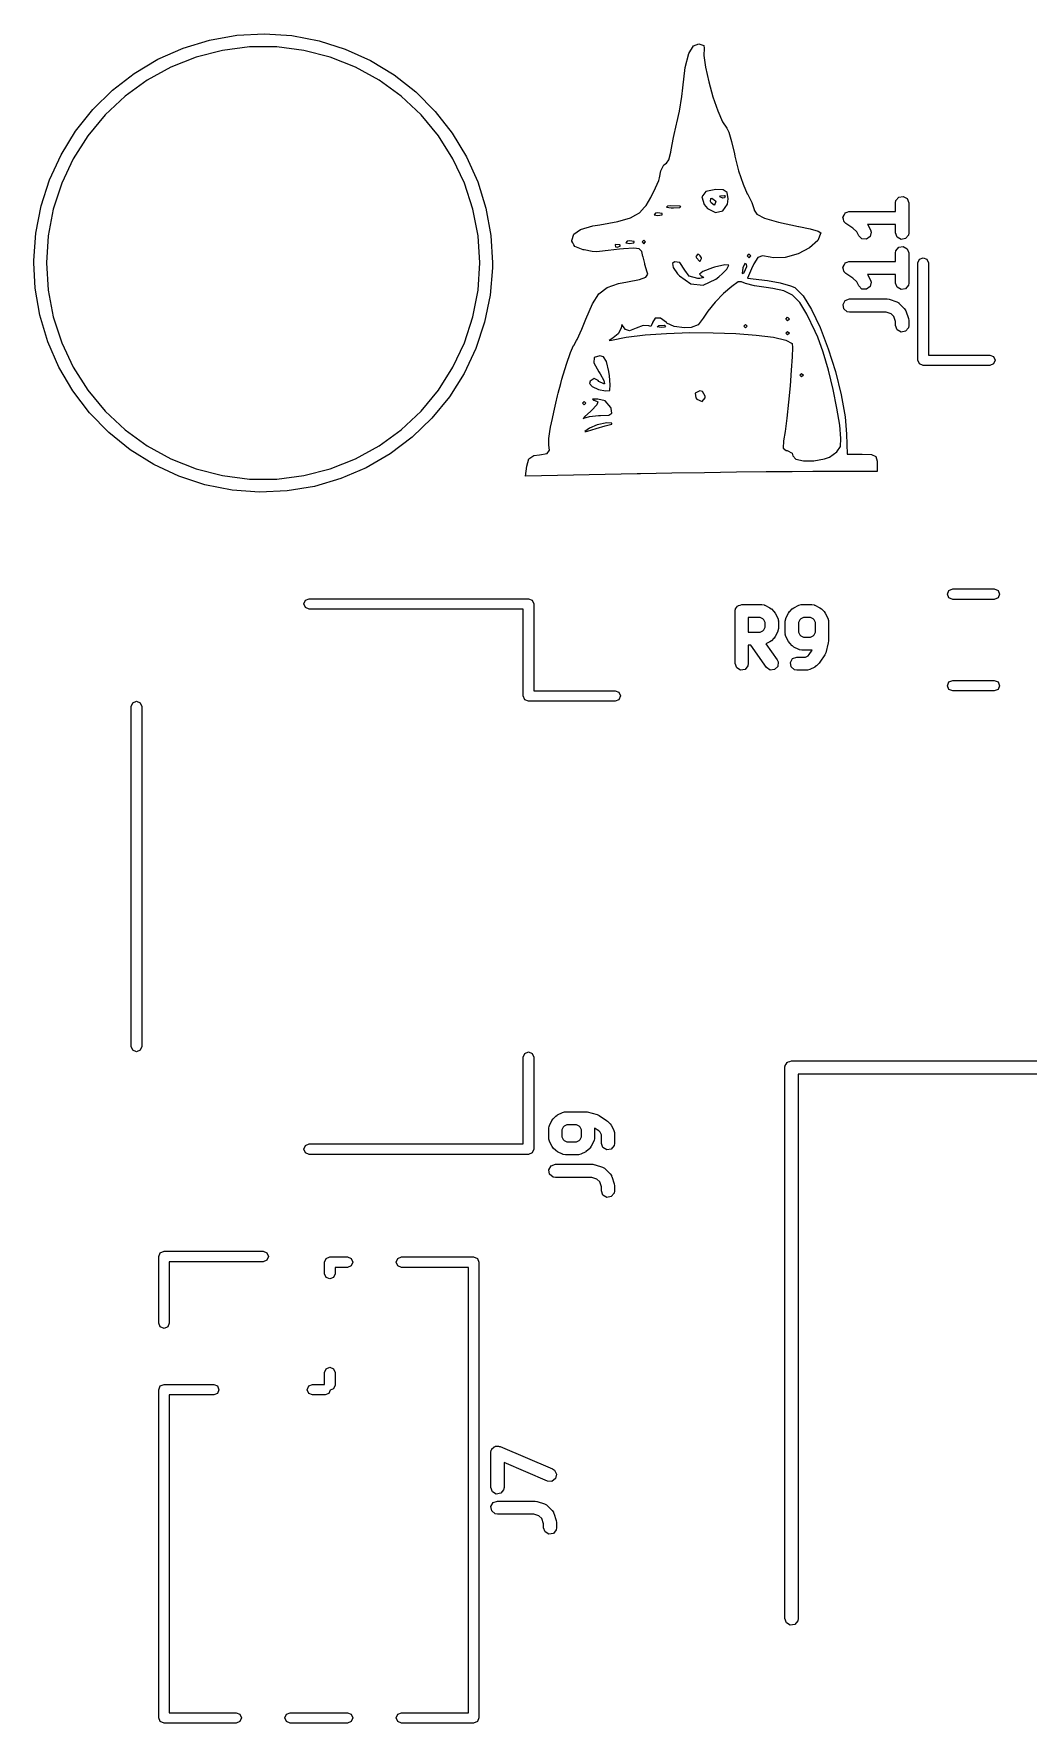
# Model space of a CAD drawing. Extents: x 83.4 to 116.6, y -117 to -83.4.
# Drawn here: x 83.39 to 94.72, y -102.66 to -83.39 of the extents above; entities that cross this region are included whole.
import ezdxf

# ---------------------------------------------------------------- set-up
doc = ezdxf.new("R2010")
doc.units = 0
doc.layers.add('BLACK', color=7, linetype='CONTINUOUS')

msp = doc.modelspace()

# ---------------------------------------------------------------- linework, layer by layer
at = {"layer": 'BLACK', "linetype": 'CONTINUOUS'}
for p, q in [((85.0885, -83.549), (85.3895, -83.4573)), ((85.3895, -83.4573), (85.6994, -83.4023)), ((85.6994, -83.4023), (86.0137, -83.385)), ((86.0137, -83.385), (86.3277, -83.4056)), ((86.3277, -83.4056), (86.6371, -83.4638)), ((84.8006, -83.6763), (85.0885, -83.549)), ((85.2368, -83.651), (84.9484, -83.7652)), ((85.5372, -83.5739), (85.2368, -83.651)), ((85.8449, -83.535), (85.5372, -83.5739)), ((86.1551, -83.535), (85.8449, -83.535)), ((86.4628, -83.5739), (86.1551, -83.535)), ((86.7632, -83.651), (86.4628, -83.5739)), ((86.6371, -83.4638), (86.9371, -83.5587)), ((87.0516, -83.7652), (86.7632, -83.651)), ((86.9371, -83.5587), (87.2236, -83.689)), ((90.8125, -83.7678), (90.8536, -83.6102)), ((90.8536, -83.6102), (90.9085, -83.5227)), ((90.9085, -83.5227), (90.9674, -83.5)), ((90.9674, -83.5), (91.0264, -83.5193)), ((91.0291, -83.5506), (91.0242, -83.6332)), ((91.0242, -83.6332), (91.0434, -83.7677)), ((91.0264, -83.5193), (91.0291, -83.5506)), ((84.281, -84.0294), (84.5302, -83.8372)), ((84.5302, -83.8372), (84.8006, -83.6763)), ((84.9484, -83.7652), (84.6766, -83.9146)), ((87.3234, -83.9146), (87.0516, -83.7652)), ((87.2236, -83.689), (87.4924, -83.8527)), ((90.7836, -84), (90.8125, -83.7678)), ((91.0434, -83.7677), (91.0805, -83.9322)), ((84.0567, -84.2502), (84.281, -84.0294)), ((84.6766, -83.9146), (84.4256, -84.0969)), ((87.5744, -84.0969), (87.3234, -83.9146)), ((87.4924, -83.8527), (87.7396, -84.0475)), ((90.7726, -84.101), (90.7836, -84)), ((91.0805, -83.9322), (91.1294, -84.1054)), ((84.4256, -84.0969), (84.1995, -84.3093)), ((87.8005, -84.3093), (87.5744, -84.0969)), ((87.7396, -84.0475), (87.9615, -84.2707)), ((90.7467, -84.2673), (90.7726, -84.101)), ((91.1294, -84.1054), (91.184, -84.2655)), ((83.8605, -84.4964), (84.0567, -84.2502)), ((84.1995, -84.3093), (84.0018, -84.5482)), ((87.9982, -84.5482), (87.8005, -84.3093)), ((87.9615, -84.2707), (88.1551, -84.5188)), ((90.6773, -84.5666), (90.7131, -84.4154)), ((90.7131, -84.4154), (90.7173, -84.4)), ((90.7173, -84.4), (90.7467, -84.2673)), ((91.184, -84.2655), (91.2381, -84.3909)), ((91.2381, -84.3909), (91.2857, -84.4601)), ((83.6954, -84.7643), (83.8605, -84.4964)), ((84.0018, -84.5482), (83.8356, -84.8101)), ((88.1644, -84.8101), (87.9982, -84.5482)), ((88.1551, -84.5188), (88.3174, -84.7885)), ((90.6517, -84.71), (90.6773, -84.5666)), ((91.2857, -84.4601), (91.2877, -84.4616)), ((91.2877, -84.4616), (91.3097, -84.5086)), ((91.3097, -84.5086), (91.3407, -84.6132)), ((91.3407, -84.6132), (91.3745, -84.7544)), ((83.5636, -85.0501), (83.6954, -84.7643)), ((88.3174, -84.7885), (88.4462, -85.0757)), ((90.6245, -84.8247), (90.6475, -84.7372)), ((90.6475, -84.7372), (90.6517, -84.71)), ((91.3745, -84.7544), (91.3801, -84.7806)), ((91.3801, -84.7806), (91.422, -84.9471)), ((83.8356, -84.8101), (83.7036, -85.0908)), ((88.2964, -85.0908), (88.1644, -84.8101)), ((90.5208, -85.0302), (90.5362, -84.9496)), ((90.5362, -84.9496), (90.5702, -84.881)), ((90.5702, -84.881), (90.5985, -84.86)), ((90.5985, -84.86), (90.6245, -84.8247)), ((91.422, -84.9471), (91.4722, -85.1009)), ((83.4672, -85.3497), (83.5636, -85.0501)), ((83.7036, -85.0908), (83.6077, -85.3858)), ((88.3923, -85.3858), (88.2964, -85.0908)), ((88.4462, -85.0757), (88.5395, -85.3762)), ((90.4237, -85.2452), (90.4756, -85.1413)), ((90.4756, -85.1413), (90.5125, -85.0578)), ((90.5125, -85.0578), (90.5208, -85.0302)), ((91.049, -85.1836), (91.0024, -85.2452)), ((91.1605, -85.16), (91.049, -85.1836)), ((91.2443, -85.165), (91.1605, -85.16)), ((91.2913, -85.1943), (91.2443, -85.165)), ((91.304, -85.2663), (91.2913, -85.1943)), ((91.4722, -85.1009), (91.5202, -85.2093)), ((83.4074, -85.6587), (83.4672, -85.3497)), ((83.6077, -85.3858), (83.5496, -85.6904)), ((88.4504, -85.6904), (88.3923, -85.3858)), ((88.5395, -85.3762), (88.5961, -85.6858)), ((90.2911, -85.4274), (90.3484, -85.364)), ((90.3484, -85.364), (90.3659, -85.3447)), ((90.3659, -85.3447), (90.4193, -85.2541)), ((90.4193, -85.2541), (90.4237, -85.2452)), ((90.61, -85.3524), (90.5975, -85.364)), ((90.5975, -85.364), (90.6529, -85.3703)), ((90.6486, -85.3462), (90.61, -85.3524)), ((90.75, -85.3524), (90.6486, -85.3462)), ((90.6529, -85.3703), (90.68, -85.3707)), ((90.68, -85.3707), (90.7528, -85.3665)), ((90.7613, -85.3562), (90.75, -85.3524)), ((90.7528, -85.3665), (90.7613, -85.3562)), ((91.0024, -85.2452), (91.0269, -85.3308)), ((91.0269, -85.3308), (91.0664, -85.3773)), ((91.0664, -85.3773), (91.1583, -85.4241)), ((91.1, -85.3), (91.1032, -85.2631)), ((91.1082, -85.312), (91.1, -85.3)), ((91.1032, -85.2631), (91.1176, -85.26)), ((91.1424, -85.34), (91.1082, -85.312)), ((91.1176, -85.26), (91.1584, -85.289)), ((91.1464, -85.339), (91.1424, -85.34)), ((91.16, -85.3), (91.1464, -85.339)), ((91.1584, -85.289), (91.16, -85.3)), ((91.2071, -85.2454), (91.2133, -85.2333)), ((91.24, -85.26), (91.2071, -85.2454)), ((91.2133, -85.2333), (91.2608, -85.2285)), ((91.2612, -85.2571), (91.24, -85.26)), ((91.2431, -85.404), (91.2966, -85.3283)), ((91.2608, -85.2285), (91.2667, -85.2333)), ((91.2667, -85.2333), (91.2612, -85.2571)), ((91.2966, -85.3283), (91.304, -85.2663)), ((91.5202, -85.2093), (91.5213, -85.2112)), ((91.5213, -85.2112), (91.5727, -85.3117)), ((91.5727, -85.3117), (91.5991, -85.3893)), ((93.2114, -85.3143), (93.216, -85.2886)), ((93.2114, -85.4107), (93.2114, -85.3143)), ((93.216, -85.2886), (93.2489, -85.2493)), ((93.2489, -85.2493), (93.2995, -85.2404)), ((93.2995, -85.2404), (93.3439, -85.2661)), ((93.3439, -85.2661), (93.3614, -85.3143)), ((93.3614, -85.3143), (93.3614, -85.6571)), ((89.6198, -85.6164), (89.7608, -85.5772)), ((89.7608, -85.5772), (89.84, -85.5637)), ((89.84, -85.5637), (90.0462, -85.5273)), ((90.0462, -85.5273), (90.1905, -85.4851)), ((90.1905, -85.4851), (90.2509, -85.4504)), ((90.2509, -85.4504), (90.2911, -85.4274)), ((90.4725, -85.4327), (90.4573, -85.4504)), ((90.4573, -85.4504), (90.4967, -85.4568)), ((90.4956, -85.4263), (90.4725, -85.4327)), ((90.5492, -85.4358), (90.4956, -85.4263)), ((90.4967, -85.4568), (90.5485, -85.4495)), ((90.5485, -85.4495), (90.5492, -85.4358)), ((91.1583, -85.4241), (91.2431, -85.404)), ((91.5991, -85.3893), (91.6, -85.3992)), ((91.6, -85.3992), (91.6285, -85.4442)), ((91.6285, -85.4442), (91.7181, -85.4883)), ((91.7181, -85.4883), (91.8751, -85.5335)), ((91.8751, -85.5335), (92.1056, -85.5822)), ((92.6116, -85.4809), (92.6133, -85.4769)), ((92.6177, -85.5018), (92.6116, -85.4809)), ((92.6126, -85.4727), (92.6234, -85.4538)), ((92.6133, -85.4769), (92.6126, -85.4727)), ((92.6215, -85.5232), (92.6177, -85.5018)), ((92.6248, -85.526), (92.6215, -85.5232)), ((92.6234, -85.4538), (92.6322, -85.4339)), ((92.626, -85.5301), (92.6248, -85.526)), ((92.6448, -85.5481), (92.626, -85.5301)), ((92.6322, -85.4339), (92.6361, -85.432)), ((92.6361, -85.432), (92.6382, -85.4283)), ((92.6382, -85.4283), (92.6587, -85.4208)), ((92.7244, -85.6011), (92.6448, -85.5481)), ((92.6587, -85.4208), (92.6782, -85.4112)), ((92.6782, -85.4112), (92.6824, -85.4122)), ((92.6824, -85.4122), (92.6864, -85.4107)), ((92.6864, -85.4107), (93.2114, -85.4107)), ((93.2114, -85.5607), (92.8919, -85.5607)), ((92.8919, -85.5607), (92.8952, -85.5653)), ((92.8952, -85.5653), (92.8964, -85.5665)), ((92.8964, -85.5665), (92.9249, -85.6236)), ((93.2114, -85.6571), (93.2114, -85.5607)), ((83.3851, -85.9726), (83.4074, -85.6587)), ((83.5496, -85.6904), (83.5301, -86)), ((88.4699, -86), (88.4504, -85.6904)), ((88.5961, -85.6858), (88.615, -86)), ((89.52, -85.7424), (89.5431, -85.6694)), ((89.5202, -85.7503), (89.52, -85.7424)), ((89.5308, -85.7704), (89.5202, -85.7503)), ((89.5428, -85.7933), (89.5308, -85.7704)), ((89.5431, -85.6694), (89.6198, -85.6164)), ((90.1525, -85.7527), (90.1373, -85.7704)), ((90.1373, -85.7704), (90.1767, -85.7768)), ((90.1756, -85.7463), (90.1525, -85.7527)), ((90.2292, -85.7558), (90.1756, -85.7463)), ((90.1767, -85.7768), (90.2285, -85.7695)), ((90.2285, -85.7695), (90.229, -85.76)), ((90.229, -85.76), (90.2292, -85.7558)), ((90.34, -85.74), (90.32, -85.76)), ((90.32, -85.76), (90.34, -85.78)), ((90.36, -85.76), (90.34, -85.74)), ((90.34, -85.78), (90.36, -85.76)), ((92.1056, -85.5822), (92.11, -85.5831)), ((92.11, -85.5831), (92.2388, -85.6112)), ((92.3237, -85.7453), (92.2294, -85.8288)), ((92.2388, -85.6112), (92.329, -85.638)), ((92.36, -85.6563), (92.3237, -85.7453)), ((92.329, -85.638), (92.36, -85.6563)), ((92.7676, -85.6444), (92.7244, -85.6011)), ((92.7908, -85.6907), (92.7676, -85.6444)), ((92.828, -85.726), (92.7908, -85.6907)), ((92.8792, -85.729), (92.828, -85.726)), ((92.9204, -85.6985), (92.8792, -85.729)), ((92.9324, -85.6486), (92.9204, -85.6985)), ((92.9249, -85.6236), (92.9324, -85.6486)), ((93.229, -85.7054), (93.2114, -85.6571)), ((93.2734, -85.731), (93.229, -85.7054)), ((93.3239, -85.7221), (93.2734, -85.731)), ((93.3569, -85.6828), (93.3239, -85.7221)), ((93.3614, -85.6571), (93.3569, -85.6828)), ((89.5528, -85.8124), (89.5428, -85.7933)), ((89.65, -85.8494), (89.5528, -85.8124)), ((89.6586, -85.8513), (89.65, -85.8494)), ((89.7509, -85.8683), (89.6586, -85.8513)), ((89.8, -85.8733), (89.7509, -85.8683)), ((89.8365, -85.8688), (89.8, -85.8733)), ((89.933, -85.8579), (89.8365, -85.8688)), ((90.0647, -85.8435), (89.933, -85.8579)), ((90.0192, -85.7885), (90.0133, -85.7933)), ((90.0133, -85.7933), (90.0188, -85.8171)), ((90.0188, -85.8171), (90.04, -85.82)), ((90.0667, -85.7933), (90.0192, -85.7885)), ((90.04, -85.82), (90.0729, -85.8054)), ((90.1094, -85.8387), (90.0647, -85.8435)), ((90.0729, -85.8054), (90.0667, -85.7933)), ((90.2253, -85.8294), (90.1094, -85.8387)), ((90.2875, -85.8369), (90.2253, -85.8294)), ((90.3163, -85.8679), (90.2875, -85.8369)), ((90.3309, -85.9245), (90.3163, -85.8679)), ((90.3319, -85.9286), (90.3309, -85.9245)), ((90.3504, -86.0072), (90.3319, -85.9286)), ((90.9576, -85.9), (90.9337, -85.9245)), ((90.9337, -85.9245), (90.94, -85.94)), ((90.94, -85.94), (90.9759, -85.9782)), ((90.9692, -85.9015), (90.9576, -85.9)), ((90.984, -85.92), (90.9692, -85.9015)), ((90.9824, -85.98), (90.9995, -85.9491)), ((91, -85.94), (90.984, -85.92)), ((90.9995, -85.9491), (91, -85.94)), ((91.54, -85.9), (91.52, -85.92)), ((91.52, -85.92), (91.54, -85.94)), ((91.56, -85.92), (91.54, -85.9)), ((91.54, -85.94), (91.56, -85.92)), ((91.6394, -85.9379), (91.5943, -86.0112)), ((91.6935, -85.9175), (91.6394, -85.9379)), ((91.781, -85.9345), (91.6935, -85.9175)), ((91.8165, -85.9418), (91.781, -85.9345)), ((91.954, -85.9375), (91.8165, -85.9418)), ((92.0989, -85.8963), (91.954, -85.9375)), ((92.2294, -85.8288), (92.0989, -85.8963)), ((93.2114, -85.8857), (93.216, -85.8601)), ((93.2114, -85.9821), (93.2114, -85.8857)), ((93.216, -85.8601), (93.2489, -85.8208)), ((93.2489, -85.8208), (93.2995, -85.8119)), ((93.2995, -85.8119), (93.3439, -85.8375)), ((93.3439, -85.8375), (93.3614, -85.8857)), ((93.3614, -85.8857), (93.3614, -86.2286)), ((93.465, -86), (93.4826, -85.9576)), ((93.4826, -85.9576), (93.525, -85.94)), ((93.525, -85.94), (93.5674, -85.9576)), ((93.5674, -85.9576), (93.585, -86)), ((83.3865, -86), (83.3851, -85.9726)), ((83.4008, -86.287), (83.3865, -86)), ((83.5301, -86), (83.5496, -86.3096)), ((88.4504, -86.3096), (88.4699, -86)), ((88.6144, -86.0548), (88.5889, -86.3685)), ((88.615, -86), (88.6144, -86.0548)), ((90.3527, -86.017), (90.3504, -86.0072)), ((90.3797, -86.1053), (90.3527, -86.017)), ((90.3636, -86.1602), (90.3846, -86.1277)), ((90.3846, -86.1277), (90.3797, -86.1053)), ((90.6914, -85.9878), (90.6661, -86.0072)), ((90.6661, -86.0072), (90.6734, -86.0501)), ((90.6734, -86.0501), (90.7251, -86.1233)), ((90.7503, -85.9947), (90.6914, -85.9878)), ((90.7251, -86.1233), (90.7469, -86.1472)), ((90.7469, -86.1472), (90.8773, -86.2393)), ((90.8073, -86.08), (90.7503, -85.9947)), ((90.8591, -86.1506), (90.8073, -86.08)), ((90.9564, -86.1772), (90.8591, -86.1506)), ((91.0122, -86.0983), (90.9741, -86.1284)), ((90.9741, -86.1284), (90.9937, -86.1472)), ((90.9759, -85.9782), (90.9824, -85.98)), ((90.9937, -86.1472), (91.0233, -86.1673)), ((91.1237, -86.0569), (91.0122, -86.0983)), ((91.1478, -86.0493), (91.1237, -86.0569)), ((91.2649, -86.0197), (91.1478, -86.0493)), ((91.1606, -86.1848), (91.1969, -86.1564)), ((91.1969, -86.1564), (91.2378, -86.1185)), ((91.2378, -86.1185), (91.2883, -86.0716)), ((91.3114, -86.0266), (91.2649, -86.0197)), ((91.2883, -86.0716), (91.3114, -86.0266)), ((91.4692, -86.0568), (91.4602, -86.1185)), ((91.4602, -86.1185), (91.4849, -86.1111)), ((91.4909, -86.0052), (91.4692, -86.0568)), ((91.4849, -86.1111), (91.4867, -86.1093)), ((91.4867, -86.1093), (91.5149, -86.0401)), ((91.5115, -86.0145), (91.4909, -86.0052)), ((91.5149, -86.0401), (91.5115, -86.0145)), ((91.5696, -86.0674), (91.5241, -86.1748)), ((91.5943, -86.0112), (91.5696, -86.0674)), ((92.6116, -86.0523), (92.6133, -86.0484)), ((92.6177, -86.0732), (92.6116, -86.0523)), ((92.6126, -86.0441), (92.6234, -86.0253)), ((92.6133, -86.0484), (92.6126, -86.0441)), ((92.6215, -86.0946), (92.6177, -86.0732)), ((92.6248, -86.0974), (92.6215, -86.0946)), ((92.6234, -86.0253), (92.6322, -86.0053)), ((92.626, -86.1016), (92.6248, -86.0974)), ((92.6448, -86.1195), (92.626, -86.1016)), ((92.6322, -86.0053), (92.6361, -86.0034)), ((92.6361, -86.0034), (92.6382, -85.9997)), ((92.6382, -85.9997), (92.6587, -85.9922)), ((92.7244, -86.1726), (92.6448, -86.1195)), ((92.6587, -85.9922), (92.6782, -85.9826)), ((92.6782, -85.9826), (92.6824, -85.9836)), ((92.6824, -85.9836), (92.6864, -85.9821)), ((92.6864, -85.9821), (93.2114, -85.9821)), ((93.2114, -86.1321), (92.8919, -86.1321)), ((92.8919, -86.1321), (92.8952, -86.1368)), ((92.8952, -86.1368), (92.8964, -86.1379)), ((92.8964, -86.1379), (92.9249, -86.195)), ((93.2114, -86.2286), (93.2114, -86.1321)), ((93.465, -87.11), (93.465, -86)), ((93.585, -86), (93.585, -87.05)), ((83.4541, -86.5971), (83.4008, -86.287)), ((83.5496, -86.3096), (83.6077, -86.6142)), ((88.3923, -86.6142), (88.4504, -86.3096)), ((89.7543, -86.4648), (89.8287, -86.3502)), ((89.8287, -86.3502), (89.9219, -86.2793)), ((89.9219, -86.2793), (90.0527, -86.2351)), ((90.0527, -86.2351), (90.1541, -86.2148)), ((90.1541, -86.2148), (90.2915, -86.1869)), ((90.2915, -86.1869), (90.3636, -86.1602)), ((90.8773, -86.2393), (91.0155, -86.2519)), ((90.9784, -86.1763), (90.9564, -86.1772)), ((91.0233, -86.1673), (90.9784, -86.1763)), ((91.0155, -86.2519), (91.1606, -86.1848)), ((91.251, -86.3487), (91.1543, -86.4476)), ((91.344, -86.2668), (91.251, -86.3487)), ((91.4175, -86.2166), (91.344, -86.2668)), ((91.4557, -86.2131), (91.4175, -86.2166)), ((91.4991, -86.2359), (91.4557, -86.2131)), ((91.6013, -86.2611), (91.4991, -86.2359)), ((91.5241, -86.1748), (91.7521, -86.2016)), ((91.7375, -86.2812), (91.6013, -86.2611)), ((91.8121, -86.2903), (91.7375, -86.2812)), ((91.7521, -86.2016), (91.8939, -86.2257)), ((91.9389, -86.3179), (91.8121, -86.2903)), ((91.8939, -86.2257), (92.0138, -86.2588)), ((92.0361, -86.3675), (91.9389, -86.3179)), ((92.0138, -86.2588), (92.064, -86.2812)), ((92.064, -86.2812), (92.1564, -86.3737)), ((92.7676, -86.2159), (92.7244, -86.1726)), ((92.7908, -86.2621), (92.7676, -86.2159)), ((92.828, -86.2974), (92.7908, -86.2621)), ((92.8792, -86.3005), (92.828, -86.2974)), ((92.9204, -86.2699), (92.8792, -86.3005)), ((92.9324, -86.22), (92.9204, -86.2699)), ((92.9249, -86.195), (92.9324, -86.22)), ((93.229, -86.2768), (93.2114, -86.2286)), ((93.2734, -86.3024), (93.229, -86.2768)), ((93.3239, -86.2935), (93.2734, -86.3024)), ((93.3569, -86.2542), (93.3239, -86.2935)), ((93.3614, -86.2286), (93.3569, -86.2542)), ((88.5889, -86.3685), (88.5259, -86.6768)), ((89.6795, -86.64), (89.7543, -86.4648)), ((91.1543, -86.4476), (91.0696, -86.5484)), ((92.1182, -86.4523), (92.0361, -86.3675)), ((92.1999, -86.5854), (92.1182, -86.4523)), ((92.1564, -86.3737), (92.254, -86.5306)), ((92.254, -86.5306), (92.3514, -86.7368)), ((92.6126, -86.4727), (92.6382, -86.4283)), ((92.6215, -86.5232), (92.6126, -86.4727)), ((92.6608, -86.5562), (92.6215, -86.5232)), ((92.6382, -86.4283), (92.6864, -86.4107)), ((92.6864, -86.4107), (93.115, -86.4107)), ((93.115, -86.4107), (93.1371, -86.4146)), ((93.1371, -86.4146), (93.1387, -86.4146)), ((93.1387, -86.4146), (93.2244, -86.4431)), ((93.2244, -86.4431), (93.2473, -86.4555)), ((93.2473, -86.4555), (93.2497, -86.4594)), ((93.2497, -86.4594), (93.2537, -86.4613)), ((93.2537, -86.4613), (93.3109, -86.5184)), ((93.3109, -86.5184), (93.3258, -86.5397)), ((93.3258, -86.5397), (93.3262, -86.5442)), ((93.3262, -86.5442), (93.329, -86.5477)), ((83.5443, -86.8987), (83.4541, -86.5971)), ((83.6077, -86.6142), (83.7036, -86.9092)), ((88.2964, -86.9092), (88.3923, -86.6142)), ((88.5259, -86.6768), (88.4263, -86.9754)), ((89.6322, -86.7563), (89.6795, -86.64)), ((90.0882, -86.702), (90.0807, -86.7393)), ((90.118, -86.7382), (90.0882, -86.702)), ((90.332, -86.7148), (90.2536, -86.7434)), ((90.3962, -86.7176), (90.332, -86.7148)), ((90.4192, -86.7229), (90.3962, -86.7176)), ((90.44, -86.6824), (90.4192, -86.7229)), ((90.4682, -86.6284), (90.44, -86.6796)), ((90.44, -86.6796), (90.44, -86.6824)), ((90.5304, -86.6284), (90.4682, -86.6284)), ((90.494, -86.7271), (90.5125, -86.7127)), ((90.5367, -86.7368), (90.494, -86.7271)), ((90.5125, -86.7127), (90.575, -86.7079)), ((90.6, -86.68), (90.5304, -86.6284)), ((90.5772, -86.734), (90.5367, -86.7368)), ((90.575, -86.7079), (90.5892, -86.7158)), ((90.5892, -86.7158), (90.5772, -86.734)), ((90.6049, -86.6853), (90.6, -86.68)), ((90.6853, -86.7245), (90.6049, -86.6853)), ((90.8039, -86.74), (90.6853, -86.7245)), ((90.8817, -86.7359), (90.8039, -86.74)), ((90.9606, -86.7053), (90.8817, -86.7359)), ((91.0158, -86.63), (90.9606, -86.7053)), ((91.0696, -86.5484), (91.0158, -86.63)), ((91.48, -86.72), (91.5, -86.7)), ((91.5, -86.74), (91.48, -86.72)), ((91.5, -86.7), (91.52, -86.72)), ((91.52, -86.72), (91.5, -86.74)), ((91.96, -86.64), (91.98, -86.62)), ((91.98, -86.66), (91.96, -86.64)), ((91.98, -86.62), (92, -86.64)), ((92, -86.64), (91.98, -86.66)), ((92.2961, -86.78), (92.1999, -86.5854)), ((92.3514, -86.7368), (92.4435, -86.9776)), ((92.6864, -86.5607), (92.6608, -86.5562)), ((93.1028, -86.5607), (92.6864, -86.5607)), ((93.1602, -86.5798), (93.1028, -86.5607)), ((93.1923, -86.6119), (93.1602, -86.5798)), ((93.2114, -86.6693), (93.1923, -86.6119)), ((93.2114, -86.7143), (93.2114, -86.6693)), ((93.229, -86.7625), (93.2114, -86.7143)), ((93.329, -86.5477), (93.3576, -86.6334)), ((93.3614, -86.7143), (93.3569, -86.7399)), ((93.3576, -86.6334), (93.3609, -86.6556)), ((93.3609, -86.6556), (93.3614, -86.6571)), ((93.3614, -86.6571), (93.3614, -86.7143)), ((83.67, -87.1872), (83.5443, -86.8987)), ((83.7036, -86.9092), (83.8356, -87.1899)), ((88.1644, -87.1899), (88.2964, -86.9092)), ((89.541, -86.94), (89.5734, -86.8826)), ((89.5734, -86.8826), (89.5792, -86.8722)), ((89.5792, -86.8722), (89.6322, -86.7563)), ((89.99, -86.8551), (89.9474, -86.8826)), ((89.9474, -86.8826), (89.9717, -86.8819)), ((89.9717, -86.8819), (90.1401, -86.8462)), ((90.048, -86.8097), (89.99, -86.8551)), ((90.0806, -86.7439), (90.048, -86.8097)), ((90.0807, -86.7393), (90.0806, -86.7439)), ((90.1333, -86.7589), (90.118, -86.7382)), ((90.1767, -86.7753), (90.1333, -86.7589)), ((90.1401, -86.8462), (90.3545, -86.82)), ((90.2536, -86.7434), (90.1767, -86.7753)), ((90.3545, -86.82), (90.6008, -86.803)), ((90.6008, -86.803), (90.8649, -86.7949)), ((90.8649, -86.7949), (91.1328, -86.7956)), ((91.1328, -86.7956), (91.3903, -86.8048)), ((91.3903, -86.8048), (91.6232, -86.8222)), ((91.6232, -86.8222), (91.8177, -86.8476)), ((91.8177, -86.8476), (91.9594, -86.8807)), ((91.9594, -86.8807), (92.031, -86.9177)), ((91.96, -86.8), (91.98, -86.78)), ((91.98, -86.82), (91.96, -86.8)), ((91.98, -86.78), (92, -86.8)), ((92, -86.8), (91.98, -86.82)), ((92.031, -86.9177), (92.0355, -86.9634)), ((92.3246, -86.8461), (92.2961, -86.78)), ((92.3855, -87.0187), (92.3246, -86.8461)), ((93.2734, -86.7881), (93.229, -86.7625)), ((93.3239, -86.7792), (93.2734, -86.7881)), ((93.3569, -86.7399), (93.3239, -86.7792)), ((88.4263, -86.9754), (88.2915, -87.2598)), ((89.4575, -87.1532), (89.503, -87.0196)), ((89.503, -87.0196), (89.5391, -86.9426)), ((89.5391, -86.9426), (89.541, -86.94)), ((89.7734, -87.0785), (89.77, -87.1374)), ((89.8375, -87.06), (89.7734, -87.0785)), ((89.8802, -87.0701), (89.8375, -87.06)), ((89.9168, -87.1229), (89.8802, -87.0701)), ((89.9417, -87.2375), (89.9168, -87.1229)), ((92.0322, -87.0711), (92.0224, -87.223)), ((92.0355, -86.9634), (92.0322, -87.0711)), ((92.4448, -87.2233), (92.3855, -87.0187)), ((92.4435, -86.9776), (92.5249, -87.2378)), ((93.4826, -87.1524), (93.465, -87.11)), ((93.585, -87.05), (94.285, -87.05)), ((94.285, -87.05), (94.3274, -87.0676)), ((94.3274, -87.0676), (94.345, -87.11)), ((94.345, -87.11), (94.3274, -87.1524)), ((83.8295, -87.4585), (83.67, -87.1872)), ((83.8356, -87.1899), (84.0018, -87.4518)), ((87.9982, -87.4518), (88.1644, -87.1899)), ((88.2915, -87.2598), (88.1236, -87.526)), ((89.4076, -87.3242), (89.4575, -87.1532)), ((89.77, -87.1374), (89.8275, -87.2419)), ((89.8275, -87.2419), (89.8427, -87.2638)), ((89.8427, -87.2638), (89.8866, -87.339)), ((89.9484, -87.287), (89.9417, -87.2375)), ((89.9573, -87.3917), (89.9484, -87.287)), ((92.0224, -87.223), (92.0079, -87.4017)), ((92.12, -87.28), (92.14, -87.26)), ((92.14, -87.3), (92.12, -87.28)), ((92.14, -87.26), (92.16, -87.28)), ((92.16, -87.28), (92.14, -87.3)), ((92.4987, -87.4418), (92.4448, -87.2233)), ((92.5249, -87.2378), (92.5904, -87.5026)), ((93.525, -87.17), (93.4826, -87.1524)), ((94.285, -87.17), (93.525, -87.17)), ((94.3274, -87.1524), (94.285, -87.17)), ((84.0205, -87.7087), (83.8295, -87.4585)), ((84.0018, -87.4518), (84.1995, -87.6907)), ((87.8005, -87.6907), (87.9982, -87.4518)), ((89.3578, -87.5138), (89.3656, -87.4844)), ((89.3656, -87.4844), (89.3944, -87.3746)), ((89.3944, -87.3746), (89.4076, -87.3242)), ((89.7278, -87.3471), (89.72, -87.3746)), ((89.72, -87.3746), (89.7521, -87.4096)), ((89.7731, -87.3185), (89.7278, -87.3471)), ((89.7521, -87.4096), (89.825, -87.4418)), ((89.8196, -87.3393), (89.7731, -87.3185)), ((89.8283, -87.3508), (89.8196, -87.3393)), ((89.825, -87.4418), (89.9033, -87.4601)), ((89.8851, -87.38), (89.8283, -87.3508)), ((89.8907, -87.3783), (89.8851, -87.38)), ((89.8866, -87.339), (89.8907, -87.3783)), ((89.9033, -87.4601), (89.9517, -87.4532)), ((89.9517, -87.4532), (89.9542, -87.4494)), ((89.9542, -87.4494), (89.9573, -87.3917)), ((90.98, -87.46), (90.9249, -87.4844)), ((90.9249, -87.4844), (90.9348, -87.5397)), ((91.008, -87.467), (90.98, -87.46)), ((91.04, -87.52), (91.008, -87.467)), ((92.0079, -87.4017), (91.9902, -87.5895)), ((92.5432, -87.6562), (92.4987, -87.4418)), ((92.5904, -87.5026), (92.6349, -87.757)), ((84.1995, -87.6907), (84.4256, -87.9031)), ((87.5744, -87.9031), (87.8005, -87.6907)), ((88.1236, -87.526), (87.9249, -87.77)), ((89.313, -87.7029), (89.3374, -87.6)), ((89.3374, -87.6), (89.3578, -87.5138)), ((89.66, -87.58), (89.64, -87.6)), ((89.64, -87.6), (89.66, -87.62)), ((89.68, -87.6), (89.66, -87.58)), ((89.66, -87.62), (89.68, -87.6)), ((89.7324, -87.6937), (89.6698, -87.7526)), ((89.7428, -87.6842), (89.7324, -87.6937)), ((89.8067, -87.6192), (89.7428, -87.6842)), ((89.8157, -87.5528), (89.7571, -87.5535)), ((89.7571, -87.5535), (89.7679, -87.5647)), ((89.7679, -87.5647), (89.774, -87.5665)), ((89.774, -87.5665), (89.8152, -87.5858)), ((89.8152, -87.5858), (89.8067, -87.6192)), ((89.9017, -87.5743), (89.8157, -87.5528)), ((89.9644, -87.65), (89.9017, -87.5743)), ((89.968, -87.6601), (89.9644, -87.65)), ((89.9778, -87.7136), (89.968, -87.6601)), ((90.9348, -87.5397), (90.9467, -87.5533)), ((90.9467, -87.5533), (91.0052, -87.5788)), ((91.0052, -87.5788), (91.0387, -87.5372)), ((91.0387, -87.5372), (91.04, -87.52)), ((91.9902, -87.5895), (91.9707, -87.7689)), ((92.5744, -87.8486), (92.5432, -87.6562)), ((84.2401, -87.9341), (84.0205, -87.7087)), ((87.9249, -87.77), (87.6983, -87.9885)), ((89.2703, -87.9211), (89.278, -87.8727)), ((89.278, -87.8727), (89.2983, -87.7741)), ((89.2983, -87.7741), (89.313, -87.7029)), ((89.6698, -87.7526), (89.6501, -87.7741)), ((89.6501, -87.7741), (89.6564, -87.77)), ((89.6564, -87.77), (89.7199, -87.7503)), ((89.72, -87.8842), (89.6668, -87.9211)), ((89.7, -87.9178), (89.7985, -87.8872)), ((89.7199, -87.7503), (89.8251, -87.7403)), ((89.81, -87.8447), (89.72, -87.8842)), ((89.7985, -87.8872), (89.9, -87.8591)), ((89.92, -87.8255), (89.81, -87.8447)), ((89.8251, -87.7403), (89.8467, -87.74)), ((89.8467, -87.74), (89.9433, -87.7357)), ((89.9, -87.8591), (89.9758, -87.8378)), ((89.9775, -87.8286), (89.92, -87.8255)), ((89.9433, -87.7357), (89.9778, -87.7136)), ((89.9758, -87.8378), (89.9775, -87.8286)), ((91.9707, -87.7689), (91.9511, -87.9222)), ((92.5885, -88.0009), (92.5744, -87.8486)), ((92.6349, -87.757), (92.6521, -87.9547)), ((84.4852, -88.1316), (84.2401, -87.9341)), ((84.4256, -87.9031), (84.6766, -88.0854)), ((84.6766, -88.0854), (84.9484, -88.2348)), ((87.0516, -88.2348), (87.3234, -88.0854)), ((87.3234, -88.0854), (87.5744, -87.9031)), ((87.6983, -87.9885), (87.4471, -88.1781)), ((89.2559, -88.078), (89.2573, -88.004)), ((89.2647, -88.1351), (89.2559, -88.078)), ((89.2573, -88.004), (89.2703, -87.9211)), ((89.6668, -87.9211), (89.6851, -87.9227)), ((89.6851, -87.9227), (89.7, -87.9178)), ((91.9332, -88.03), (91.9278, -88.1118)), ((91.9511, -87.9222), (91.9332, -88.03)), ((92.5815, -88.0953), (92.5885, -88.0009)), ((92.6521, -87.9547), (92.66, -88.1799)), ((84.7522, -88.2981), (84.4852, -88.1316)), ((84.9484, -88.2348), (85.2368, -88.349)), ((86.7632, -88.349), (87.0516, -88.2348)), ((87.4471, -88.1781), (87.175, -88.3362)), ((89.0067, -88.3165), (89.029, -88.2333)), ((89.029, -88.2333), (89.0878, -88.1969)), ((89.0878, -88.1969), (89.1501, -88.1875)), ((89.1501, -88.1875), (89.2377, -88.1717)), ((89.2377, -88.1717), (89.2647, -88.1351)), ((91.9278, -88.1118), (91.9634, -88.1394)), ((91.9634, -88.1394), (91.9753, -88.14)), ((91.9753, -88.14), (92.0313, -88.17)), ((92.0313, -88.17), (92.04, -88.2)), ((92.04, -88.2), (92.0748, -88.2393)), ((92.0748, -88.2393), (92.1627, -88.2588)), ((92.1627, -88.2588), (92.2793, -88.2577)), ((92.2793, -88.2577), (92.3999, -88.235)), ((92.3999, -88.235), (92.4573, -88.2139)), ((92.4573, -88.2139), (92.5412, -88.1545)), ((92.5412, -88.1545), (92.5815, -88.0953)), ((92.66, -88.1799), (92.83, -88.1799)), ((92.83, -88.1799), (92.9371, -88.1847)), ((92.9371, -88.1847), (92.9864, -88.2076)), ((92.9864, -88.2076), (92.9997, -88.2614)), ((92.9997, -88.2614), (93, -88.28)), ((85.0374, -88.4314), (84.7522, -88.2981)), ((85.3364, -88.5294), (85.0374, -88.4314)), ((85.2368, -88.349), (85.5372, -88.4261)), ((85.5372, -88.4261), (85.8449, -88.465)), ((85.8449, -88.465), (86.1551, -88.465)), ((86.1551, -88.465), (86.4628, -88.4261)), ((86.4628, -88.4261), (86.7632, -88.349)), ((86.8858, -88.4604), (86.5838, -88.549)), ((87.175, -88.3362), (86.8858, -88.4604)), ((88.9934, -88.4331), (89.0067, -88.3165)), ((90.2632, -88.4065), (88.9934, -88.4331)), ((90.3021, -88.4057), (90.2632, -88.4065)), ((90.6606, -88.3989), (90.3021, -88.4057)), ((91.0312, -88.3927), (90.6606, -88.3989)), ((91.3956, -88.3875), (91.0312, -88.3927)), ((91.7352, -88.3835), (91.3956, -88.3875)), ((92.0316, -88.3809), (91.7352, -88.3835)), ((92.2665, -88.38), (92.0316, -88.3809)), ((93, -88.38), (92.2665, -88.38)), ((93, -88.28), (93, -88.38)), ((85.6451, -88.5908), (85.3364, -88.5294)), ((85.9589, -88.6147), (85.6451, -88.5908)), ((86.2733, -88.6007), (85.9589, -88.6147)), ((86.5838, -88.549), (86.2733, -88.6007)), ((93.8027, -89.7775), (93.8203, -89.7351)), ((93.8203, -89.8199), (93.8027, -89.7775)), ((93.8203, -89.7351), (93.8627, -89.7175)), ((93.8627, -89.8375), (93.8203, -89.8199)), ((93.8627, -89.7175), (94.3373, -89.7175)), ((94.3373, -89.7175), (94.3797, -89.7351)), ((94.3797, -89.8199), (94.3373, -89.8375)), ((94.3797, -89.7351), (94.3973, -89.7775)), ((94.3973, -89.7775), (94.3797, -89.8199)), ((86.465, -89.89), (86.4826, -89.8476)), ((86.4826, -89.9324), (86.465, -89.89)), ((86.4826, -89.8476), (86.525, -89.83)), ((86.525, -89.95), (86.4826, -89.9324)), ((86.525, -89.83), (89.025, -89.83)), ((88.965, -89.95), (86.525, -89.95)), ((88.965, -90.94), (88.965, -89.95)), ((89.025, -89.83), (89.0674, -89.8476)), ((89.0674, -89.8476), (89.085, -89.89)), ((89.085, -89.89), (89.085, -90.88)), ((91.3821, -89.9714), (91.3839, -89.9617)), ((91.3821, -90.5714), (91.3821, -89.9714)), ((91.3833, -89.9584), (91.3849, -89.9555)), ((91.3839, -89.9617), (91.3833, -89.9584)), ((91.3849, -89.9555), (91.3867, -89.9458)), ((91.3867, -89.9458), (91.3992, -89.9308)), ((91.3992, -89.9308), (91.4089, -89.914)), ((91.4089, -89.914), (91.4153, -89.9117)), ((91.4153, -89.9117), (91.4196, -89.9065)), ((91.4196, -89.9065), (91.4388, -89.9031)), ((91.4388, -89.9031), (91.4571, -89.8964)), ((91.4571, -89.8964), (91.6857, -89.8964)), ((91.6857, -89.8964), (91.7114, -89.901)), ((91.7114, -89.901), (91.7148, -89.9038)), ((91.7148, -89.9038), (91.7193, -89.9043)), ((91.7193, -89.9043), (91.7764, -89.9329)), ((91.7764, -89.9329), (91.7944, -89.9463)), ((91.7944, -89.9463), (91.7959, -89.947)), ((91.7959, -89.947), (91.8245, -89.9755)), ((91.8245, -89.9755), (91.8373, -89.9939)), ((91.8373, -89.9939), (91.8385, -89.995)), ((91.8385, -89.995), (91.8671, -90.0522)), ((91.9615, -90.0522), (91.9901, -89.995)), ((91.9901, -89.995), (92.0034, -89.977)), ((92.0034, -89.977), (92.0041, -89.9755)), ((92.0041, -89.9755), (92.0327, -89.947)), ((92.0327, -89.947), (92.051, -89.9341)), ((92.051, -89.9341), (92.0522, -89.9329)), ((92.0522, -89.9329), (92.1093, -89.9043)), ((92.1093, -89.9043), (92.1343, -89.8969)), ((92.1343, -89.8969), (92.1386, -89.898)), ((92.1386, -89.898), (92.1429, -89.8964)), ((92.1429, -89.8964), (92.2571, -89.8964)), ((92.2571, -89.8964), (92.2828, -89.901)), ((92.2828, -89.901), (92.2862, -89.9038)), ((92.2862, -89.9038), (92.2907, -89.9043)), ((92.2907, -89.9043), (92.3478, -89.9329)), ((92.3478, -89.9329), (92.3658, -89.9463)), ((92.3658, -89.9463), (92.3673, -89.947)), ((92.3673, -89.947), (92.3959, -89.9755)), ((92.3959, -89.9755), (92.4088, -89.9939)), ((92.4088, -89.9939), (92.4099, -89.995)), ((92.4099, -89.995), (92.4385, -90.0522)), ((94.3373, -89.8375), (93.8627, -89.8375)), ((91.5321, -90.0464), (91.5321, -90.2107)), ((91.668, -90.0464), (91.5321, -90.0464)), ((91.6984, -90.0616), (91.668, -90.0464)), ((91.668, -90.2107), (91.6984, -90.1955)), ((91.7098, -90.073), (91.6984, -90.0616)), ((91.6984, -90.1955), (91.7098, -90.1841)), ((91.725, -90.1034), (91.7098, -90.073)), ((91.7098, -90.1841), (91.725, -90.1537)), ((91.725, -90.1537), (91.725, -90.1034)), ((91.8671, -90.205), (91.8385, -90.2621)), ((91.8671, -90.0522), (91.8745, -90.0771)), ((91.8676, -90.2005), (91.8671, -90.205)), ((91.8705, -90.1971), (91.8676, -90.2005)), ((91.875, -90.1714), (91.8705, -90.1971)), ((91.8745, -90.0771), (91.8735, -90.0815)), ((91.8735, -90.0815), (91.875, -90.0857)), ((91.875, -90.0857), (91.875, -90.1714)), ((91.9536, -90.0857), (91.9581, -90.0601)), ((91.9536, -90.2286), (91.9536, -90.0857)), ((91.9581, -90.0601), (91.961, -90.0566)), ((91.961, -90.0566), (91.9615, -90.0522)), ((92.1188, -90.073), (92.1036, -90.1034)), ((92.1036, -90.1034), (92.1036, -90.2109)), ((92.1301, -90.0616), (92.1188, -90.073)), ((92.1606, -90.0464), (92.1301, -90.0616)), ((92.2394, -90.0464), (92.1606, -90.0464)), ((92.2699, -90.0616), (92.2394, -90.0464)), ((92.2812, -90.073), (92.2699, -90.0616)), ((92.2964, -90.1034), (92.2812, -90.073)), ((92.2964, -90.2109), (92.2964, -90.1034)), ((92.4385, -90.0522), (92.4459, -90.0771)), ((92.4459, -90.0771), (92.4449, -90.0815)), ((92.4449, -90.0815), (92.4464, -90.0857)), ((92.4464, -90.0857), (92.4464, -90.3143)), ((91.5321, -90.2107), (91.668, -90.2107)), ((91.561, -90.3607), (91.5321, -90.3607)), ((91.5321, -90.3607), (91.5321, -90.5714)), ((91.7386, -90.6144), (91.561, -90.3607)), ((91.7764, -90.3242), (91.7335, -90.3457)), ((91.7335, -90.3457), (91.8614, -90.5284)), ((91.7775, -90.323), (91.7764, -90.3242)), ((91.7959, -90.3102), (91.7775, -90.323)), ((91.8245, -90.2816), (91.7959, -90.3102)), ((91.8252, -90.2801), (91.8245, -90.2816)), ((91.8385, -90.2621), (91.8252, -90.2801)), ((91.9551, -90.2328), (91.9536, -90.2286)), ((91.9541, -90.2371), (91.9551, -90.2328)), ((91.9615, -90.2621), (91.9541, -90.2371)), ((91.9901, -90.3193), (91.9615, -90.2621)), ((91.9912, -90.3204), (91.9901, -90.3193)), ((92.0041, -90.3387), (91.9912, -90.3204)), ((92.0327, -90.3673), (92.0041, -90.3387)), ((92.0342, -90.368), (92.0327, -90.3673)), ((92.0522, -90.3814), (92.0342, -90.368)), ((92.1093, -90.4099), (92.0522, -90.3814)), ((92.1036, -90.2109), (92.1188, -90.2413)), ((92.1188, -90.2413), (92.1301, -90.2526)), ((92.1301, -90.2526), (92.1606, -90.2679)), ((92.1606, -90.2679), (92.2394, -90.2679)), ((92.2394, -90.2679), (92.2699, -90.2526)), ((92.2699, -90.2526), (92.2812, -90.2413)), ((92.2812, -90.2413), (92.2964, -90.2109)), ((92.4442, -90.3325), (92.4156, -90.4468)), ((92.4464, -90.3143), (92.4438, -90.329)), ((92.4438, -90.329), (92.4442, -90.3325)), ((91.3997, -90.6196), (91.3821, -90.5714)), ((91.5321, -90.5714), (91.5276, -90.5971)), ((91.8614, -90.5284), (91.8724, -90.552)), ((91.8724, -90.552), (91.868, -90.6031)), ((92.0119, -90.5584), (92.0375, -90.514)), ((92.0208, -90.6089), (92.0119, -90.5584)), ((92.0375, -90.514), (92.0857, -90.4964)), ((92.0857, -90.4964), (92.1823, -90.4964)), ((92.1138, -90.4105), (92.1093, -90.4099)), ((92.1172, -90.4133), (92.1138, -90.4105)), ((92.1429, -90.4179), (92.1172, -90.4133)), ((92.2571, -90.4179), (92.1429, -90.4179)), ((92.1823, -90.4964), (92.2127, -90.4812)), ((92.2127, -90.4812), (92.2274, -90.4665)), ((92.2274, -90.4665), (92.2607, -90.4166)), ((92.2607, -90.4166), (92.2571, -90.4179)), ((92.3387, -90.5673), (92.3102, -90.5959)), ((92.3402, -90.5642), (92.3387, -90.5673)), ((92.3481, -90.5559), (92.3402, -90.5642)), ((92.4053, -90.4702), (92.3481, -90.5559)), ((92.4054, -90.4698), (92.4053, -90.4702)), ((92.4156, -90.4468), (92.4054, -90.4698)), ((91.4441, -90.6453), (91.3997, -90.6196)), ((91.4946, -90.6364), (91.4441, -90.6453)), ((91.5276, -90.5971), (91.4946, -90.6364)), ((91.7806, -90.6439), (91.7386, -90.6144)), ((91.8317, -90.6394), (91.7806, -90.6439)), ((91.868, -90.6031), (91.8317, -90.6394)), ((92.0601, -90.6419), (92.0208, -90.6089)), ((92.0857, -90.6464), (92.0601, -90.6419)), ((92.2, -90.6464), (92.0857, -90.6464)), ((92.2042, -90.6449), (92.2, -90.6464)), ((92.2086, -90.6459), (92.2042, -90.6449)), ((92.2335, -90.6385), (92.2086, -90.6459)), ((92.2907, -90.6099), (92.2335, -90.6385)), ((92.2918, -90.6088), (92.2907, -90.6099)), ((92.3102, -90.5959), (92.2918, -90.6088)), ((93.8027, -90.8225), (93.8203, -90.7801)), ((93.8203, -90.7801), (93.8627, -90.7625)), ((93.8627, -90.7625), (94.3373, -90.7625)), ((94.3373, -90.7625), (94.3797, -90.7801)), ((94.3797, -90.7801), (94.3973, -90.8225)), ((88.9826, -90.9824), (88.965, -90.94)), ((89.085, -90.88), (90.015, -90.88)), ((90.015, -90.88), (90.0574, -90.8976)), ((90.0574, -90.8976), (90.075, -90.94)), ((90.075, -90.94), (90.0574, -90.9824)), ((93.8203, -90.8649), (93.8027, -90.8225)), ((93.8627, -90.8825), (93.8203, -90.8649)), ((94.3373, -90.8825), (93.8627, -90.8825)), ((94.3797, -90.8649), (94.3373, -90.8825)), ((94.3973, -90.8225), (94.3797, -90.8649)), ((84.495, -91.06), (84.5126, -91.0176)), ((84.495, -94.94), (84.495, -91.06)), ((84.5126, -91.0176), (84.555, -91)), ((84.555, -91), (84.5974, -91.0176)), ((84.5974, -91.0176), (84.615, -91.06)), ((84.615, -91.06), (84.615, -94.94)), ((89.025, -91), (88.9826, -90.9824)), ((90.015, -91), (89.025, -91)), ((90.0574, -90.9824), (90.015, -91)), ((84.5126, -94.9824), (84.495, -94.94)), ((84.555, -95), (84.5126, -94.9824)), ((84.5974, -94.9824), (84.555, -95)), ((84.615, -94.94), (84.5974, -94.9824)), ((88.965, -95.06), (88.9826, -95.0176)), ((88.9826, -95.0176), (89.025, -95)), ((89.025, -95), (89.0674, -95.0176)), ((89.0674, -95.0176), (89.085, -95.06)), ((88.965, -96.05), (88.965, -95.06)), ((89.085, -95.06), (89.085, -96.11)), ((91.9482, -95.1804), (91.9499, -95.1705)), ((91.9482, -101.466), (91.9482, -95.1804)), ((91.9494, -95.1672), (91.951, -95.1642)), ((91.9499, -95.1705), (91.9494, -95.1672)), ((91.951, -95.1642), (91.9528, -95.1543)), ((91.9528, -95.1543), (91.9655, -95.1392)), ((91.9655, -95.1392), (91.9754, -95.122)), ((91.9754, -95.122), (91.9819, -95.1197)), ((91.9819, -95.1197), (91.9863, -95.1144)), ((91.9863, -95.1144), (92.0058, -95.111)), ((92.0058, -95.111), (92.0244, -95.1042)), ((92.0244, -95.1042), (107.976, -95.1042)), ((107.899, -95.2566), (92.1006, -95.2566)), ((92.1006, -95.2566), (92.1006, -101.466)), ((89.2648, -95.8394), (89.2933, -95.7822)), ((89.2933, -95.7822), (89.3067, -95.7642)), ((89.3067, -95.7642), (89.3074, -95.7628)), ((89.3074, -95.7628), (89.336, -95.7342)), ((89.336, -95.7342), (89.3543, -95.7213)), ((89.3543, -95.7213), (89.3554, -95.7201)), ((89.3554, -95.7201), (89.4126, -95.6916)), ((89.4126, -95.6916), (89.4376, -95.6841)), ((89.4376, -95.6841), (89.4419, -95.6852)), ((89.4419, -95.6852), (89.4461, -95.6836)), ((89.4461, -95.6836), (89.6747, -95.6836)), ((89.6747, -95.6836), (89.6894, -95.6862)), ((89.6894, -95.6862), (89.6929, -95.6859)), ((89.6929, -95.6859), (89.8072, -95.7145)), ((89.8072, -95.7145), (89.8302, -95.7247)), ((89.8302, -95.7247), (89.8306, -95.7248)), ((89.8306, -95.7248), (89.9163, -95.782)), ((89.9163, -95.782), (89.9246, -95.7898)), ((89.9246, -95.7898), (89.9277, -95.7913)), ((89.9277, -95.7913), (89.9563, -95.8199)), ((89.2568, -95.8729), (89.2614, -95.8473)), ((89.2568, -95.9872), (89.2568, -95.8729)), ((89.2584, -95.9914), (89.2568, -95.9872)), ((89.2614, -95.8473), (89.2642, -95.8438)), ((89.2642, -95.8438), (89.2648, -95.8394)), ((89.4221, -95.8602), (89.4068, -95.8906)), ((89.4068, -95.8906), (89.4068, -95.9695)), ((89.4068, -95.9695), (89.4221, -95.9999)), ((89.4334, -95.8489), (89.4221, -95.8602)), ((89.4638, -95.8336), (89.4334, -95.8489)), ((89.5713, -95.8336), (89.4638, -95.8336)), ((89.6017, -95.8489), (89.5713, -95.8336)), ((89.6131, -95.8602), (89.6017, -95.8489)), ((89.6283, -95.8906), (89.6131, -95.8602)), ((89.6131, -95.9999), (89.6283, -95.9695)), ((89.6283, -95.9695), (89.6283, -95.8906)), ((89.7783, -95.9872), (89.7737, -96.0129)), ((89.8269, -95.9026), (89.777, -95.8693)), ((89.777, -95.8693), (89.7783, -95.8729)), ((89.7783, -95.8729), (89.7783, -95.9872)), ((89.8416, -95.9174), (89.8269, -95.9026)), ((89.8568, -95.9478), (89.8416, -95.9174)), ((89.8568, -96.0444), (89.8568, -95.9478)), ((89.9563, -95.8199), (89.9692, -95.8383)), ((89.9692, -95.8383), (89.9704, -95.8394)), ((89.9704, -95.8394), (89.9989, -95.8965)), ((89.9989, -95.8965), (90.0064, -95.9215)), ((90.0064, -95.9215), (90.0053, -95.9259)), ((90.0053, -95.9259), (90.0068, -95.9301)), ((90.0068, -95.9301), (90.0068, -96.0444)), ((86.465, -96.11), (86.4826, -96.0676)), ((86.4826, -96.1524), (86.465, -96.11)), ((86.4826, -96.0676), (86.525, -96.05)), ((86.525, -96.17), (86.4826, -96.1524)), ((86.525, -96.05), (88.965, -96.05)), ((89.025, -96.17), (86.525, -96.17)), ((89.0674, -96.1524), (89.025, -96.17)), ((89.085, -96.11), (89.0674, -96.1524)), ((89.2573, -95.9958), (89.2584, -95.9914)), ((89.2648, -96.0208), (89.2573, -95.9958)), ((89.2933, -96.0779), (89.2648, -96.0208)), ((89.2945, -96.079), (89.2933, -96.0779)), ((89.3074, -96.0974), (89.2945, -96.079)), ((89.336, -96.126), (89.3074, -96.0974)), ((89.3374, -96.1267), (89.336, -96.126)), ((89.3554, -96.14), (89.3374, -96.1267)), ((89.4126, -96.1686), (89.3554, -96.14)), ((89.417, -96.1691), (89.4126, -96.1686)), ((89.4205, -96.172), (89.417, -96.1691)), ((89.4461, -96.1765), (89.4205, -96.172)), ((89.4221, -95.9999), (89.4334, -96.0113)), ((89.4334, -96.0113), (89.4638, -96.0265)), ((89.589, -96.1765), (89.4461, -96.1765)), ((89.4638, -96.0265), (89.5713, -96.0265)), ((89.5713, -96.0265), (89.6017, -96.0113)), ((89.5932, -96.175), (89.589, -96.1765)), ((89.5976, -96.176), (89.5932, -96.175)), ((89.6225, -96.1686), (89.5976, -96.176)), ((89.6017, -96.0113), (89.6131, -95.9999)), ((89.6797, -96.14), (89.6225, -96.1686)), ((89.6808, -96.1388), (89.6797, -96.14)), ((89.6992, -96.126), (89.6808, -96.1388)), ((89.7277, -96.0974), (89.6992, -96.126)), ((89.7284, -96.0959), (89.7277, -96.0974)), ((89.7418, -96.0779), (89.7284, -96.0959)), ((89.7704, -96.0208), (89.7418, -96.0779)), ((89.7709, -96.0163), (89.7704, -96.0208)), ((89.7737, -96.0129), (89.7709, -96.0163)), ((89.8744, -96.0926), (89.8568, -96.0444)), ((89.9188, -96.1182), (89.8744, -96.0926)), ((89.9693, -96.1093), (89.9188, -96.1182)), ((90.0023, -96.07), (89.9693, -96.1093)), ((90.0068, -96.0444), (90.0023, -96.07)), ((89.258, -96.3456), (89.2836, -96.3012)), ((89.2669, -96.3961), (89.258, -96.3456)), ((89.2836, -96.3012), (89.3318, -96.2836)), ((89.3318, -96.2836), (89.7604, -96.2836)), ((89.7604, -96.2836), (89.7825, -96.2875)), ((89.7825, -96.2875), (89.7841, -96.2875)), ((89.7841, -96.2875), (89.8698, -96.3161)), ((89.8698, -96.3161), (89.8928, -96.3285)), ((89.8928, -96.3285), (89.8951, -96.3323)), ((89.8951, -96.3323), (89.8992, -96.3342)), ((89.8992, -96.3342), (89.9563, -96.3913)), ((89.3062, -96.4291), (89.2669, -96.3961)), ((89.3318, -96.4336), (89.3062, -96.4291)), ((89.7482, -96.4336), (89.3318, -96.4336)), ((89.8056, -96.4528), (89.7482, -96.4336)), ((89.8377, -96.4849), (89.8056, -96.4528)), ((89.8568, -96.5422), (89.8377, -96.4849)), ((89.8568, -96.5872), (89.8568, -96.5422)), ((89.9563, -96.3913), (89.9712, -96.4127)), ((89.9712, -96.4127), (89.9716, -96.4171)), ((89.9716, -96.4171), (89.9744, -96.4206)), ((89.9744, -96.4206), (90.003, -96.5064)), ((90.003, -96.5064), (90.0063, -96.5285)), ((90.0063, -96.5285), (90.0068, -96.5301)), ((90.0068, -96.5301), (90.0068, -96.5872)), ((89.8744, -96.6354), (89.8568, -96.5872)), ((89.9188, -96.6611), (89.8744, -96.6354)), ((89.9693, -96.6522), (89.9188, -96.6611)), ((90.0023, -96.6129), (89.9693, -96.6522)), ((90.0068, -96.5872), (90.0023, -96.6129)), ((84.81, -97.335), (84.8276, -97.2926)), ((84.81, -98.095), (84.81, -97.335)), ((84.8276, -97.2926), (84.87, -97.275)), ((84.87, -97.275), (86, -97.275)), ((86, -97.275), (86.0424, -97.2926)), ((86.0424, -97.2926), (86.06, -97.335)), ((86.06, -97.335), (86.0424, -97.3774)), ((86, -97.395), (84.93, -97.395)), ((84.93, -97.395), (84.93, -98.095)), ((86.0424, -97.3774), (86, -97.395)), ((86.7, -97.4), (86.7176, -97.3576)), ((86.7, -97.5315), (86.7, -97.4)), ((86.7176, -97.3576), (86.76, -97.34)), ((86.76, -97.34), (86.9625, -97.34)), ((86.9625, -97.46), (86.82, -97.46)), ((86.82, -97.46), (86.82, -97.5315)), ((86.9625, -97.34), (87.0049, -97.3576)), ((87.0049, -97.4424), (86.9625, -97.46)), ((87.0049, -97.3576), (87.0225, -97.4)), ((87.0225, -97.4), (87.0049, -97.4424)), ((87.5175, -97.4), (87.5351, -97.3576)), ((87.5351, -97.4424), (87.5175, -97.4)), ((87.5351, -97.3576), (87.5775, -97.34)), ((87.5775, -97.46), (87.5351, -97.4424)), ((87.5775, -97.34), (88.4, -97.34)), ((88.34, -97.46), (87.5775, -97.46)), ((88.34, -102.54), (88.34, -97.46)), ((88.4, -97.34), (88.4424, -97.3576)), ((88.4424, -97.3576), (88.46, -97.4)), ((88.46, -97.4), (88.46, -102.6)), ((86.7176, -97.574), (86.7, -97.5315)), ((86.76, -97.5915), (86.7176, -97.574)), ((86.8024, -97.574), (86.76, -97.5915)), ((86.82, -97.5315), (86.8024, -97.574)), ((84.8276, -98.1374), (84.81, -98.095)), ((84.93, -98.095), (84.9124, -98.1374)), ((84.87, -98.155), (84.8276, -98.1374)), ((84.9124, -98.1374), (84.87, -98.155)), ((86.7, -98.6585), (86.7176, -98.616)), ((86.7, -98.795), (86.7, -98.6585)), ((86.7176, -98.616), (86.76, -98.5985)), ((86.76, -98.5985), (86.8024, -98.616)), ((86.8024, -98.616), (86.82, -98.6585)), ((86.82, -98.6585), (86.82, -98.8015)), ((84.81, -98.855), (84.8276, -98.8126)), ((84.81, -102.6), (84.81, -98.855)), ((84.8276, -98.8126), (84.87, -98.795)), ((84.87, -98.795), (85.4365, -98.795)), ((85.4365, -98.795), (85.479, -98.8126)), ((85.479, -98.8126), (85.4965, -98.855)), ((85.4965, -98.855), (85.479, -98.8974)), ((86.5035, -98.855), (86.521, -98.8126)), ((86.521, -98.8974), (86.5035, -98.855)), ((86.521, -98.8126), (86.5635, -98.795)), ((86.5635, -98.795), (86.7, -98.795)), ((86.7646, -98.8596), (86.749, -98.8974)), ((86.8024, -98.844), (86.7646, -98.8596)), ((86.82, -98.8015), (86.8024, -98.844)), ((85.4365, -98.915), (84.93, -98.915)), ((84.93, -98.915), (84.93, -102.54)), ((85.479, -98.8974), (85.4365, -98.915)), ((86.5635, -98.915), (86.521, -98.8974)), ((86.7065, -98.915), (86.5635, -98.915)), ((86.749, -98.8974), (86.7065, -98.915)), ((88.5964, -99.5714), (88.601, -99.5458)), ((88.5964, -99.9714), (88.5964, -99.5714)), ((88.601, -99.5458), (88.6066, -99.539)), ((88.6066, -99.539), (88.6087, -99.5304)), ((88.6087, -99.5304), (88.6227, -99.5199)), ((88.6227, -99.5199), (88.6339, -99.5065)), ((88.6339, -99.5065), (88.6427, -99.5049)), ((88.6427, -99.5049), (88.6497, -99.4996)), ((88.6497, -99.4996), (88.6672, -99.5006)), ((88.6672, -99.5006), (88.6845, -99.4976)), ((88.6845, -99.4976), (88.6921, -99.502)), ((88.6921, -99.502), (88.701, -99.5025)), ((88.701, -99.5025), (89.301, -99.7596)), ((89.2419, -99.8975), (88.7464, -99.6852)), ((88.7464, -99.6852), (88.7464, -99.9714)), ((89.301, -99.7596), (89.3228, -99.7739)), ((89.3228, -99.7739), (89.3459, -99.8197)), ((89.3459, -99.8197), (89.3342, -99.8696)), ((88.614, -100.02), (88.5964, -99.9714)), ((88.6584, -100.045), (88.614, -100.02)), ((88.7089, -100.036), (88.6584, -100.045)), ((88.7419, -99.9971), (88.7089, -100.036)), ((88.7464, -99.9714), (88.7419, -99.9971)), ((89.2931, -99.9004), (89.2419, -99.8975)), ((89.3342, -99.8696), (89.2931, -99.9004)), ((88.5976, -100.187), (88.6232, -100.143)), ((88.6065, -100.237), (88.5976, -100.187)), ((88.6232, -100.143), (88.6714, -100.125)), ((88.6714, -100.125), (89.1, -100.125)), ((89.1, -100.125), (89.1221, -100.129)), ((89.1221, -100.129), (89.1237, -100.129)), ((89.1237, -100.129), (89.2094, -100.157)), ((89.2094, -100.157), (89.2323, -100.17)), ((89.2323, -100.17), (89.2347, -100.174)), ((89.2347, -100.174), (89.2387, -100.176)), ((89.2387, -100.176), (89.2959, -100.233)), ((88.6458, -100.27), (88.6065, -100.237)), ((88.6714, -100.275), (88.6458, -100.27)), ((89.0878, -100.275), (88.6714, -100.275)), ((89.1452, -100.294), (89.0878, -100.275)), ((89.1773, -100.326), (89.1452, -100.294)), ((89.1964, -100.384), (89.1773, -100.326)), ((89.1964, -100.429), (89.1964, -100.384)), ((89.2959, -100.233), (89.3108, -100.254)), ((89.3108, -100.254), (89.3112, -100.258)), ((89.3112, -100.258), (89.314, -100.262)), ((89.314, -100.262), (89.3426, -100.348)), ((89.3426, -100.348), (89.3459, -100.37)), ((89.3459, -100.37), (89.3464, -100.371)), ((89.3464, -100.371), (89.3464, -100.429)), ((89.214, -100.477), (89.1964, -100.429)), ((89.2584, -100.502), (89.214, -100.477)), ((89.3089, -100.494), (89.2584, -100.502)), ((89.3419, -100.454), (89.3089, -100.494)), ((89.3464, -100.429), (89.3419, -100.454)), ((91.966, -101.515), (91.9482, -101.466)), ((92.0112, -101.541), (91.966, -101.515)), ((92.0625, -101.532), (92.0112, -101.541)), ((92.096, -101.492), (92.0625, -101.532)), ((92.1006, -101.466), (92.096, -101.492)), ((84.93, -102.54), (85.6925, -102.54)), ((85.6925, -102.54), (85.7349, -102.558)), ((86.2651, -102.558), (86.3075, -102.54)), ((86.3075, -102.54), (86.9625, -102.54)), ((86.9625, -102.54), (87.0049, -102.558)), ((87.5351, -102.558), (87.5775, -102.54)), ((87.5775, -102.54), (88.34, -102.54)), ((84.8276, -102.642), (84.81, -102.6)), ((84.87, -102.66), (84.8276, -102.642)), ((85.6925, -102.66), (84.87, -102.66)), ((85.7349, -102.642), (85.6925, -102.66)), ((85.7349, -102.558), (85.7525, -102.6)), ((85.7525, -102.6), (85.7349, -102.642)), ((86.2475, -102.6), (86.2651, -102.558)), ((86.2651, -102.642), (86.2475, -102.6)), ((86.3075, -102.66), (86.2651, -102.642)), ((86.9625, -102.66), (86.3075, -102.66)), ((87.0049, -102.642), (86.9625, -102.66)), ((87.0049, -102.558), (87.0225, -102.6)), ((87.0225, -102.6), (87.0049, -102.642)), ((87.5175, -102.6), (87.5351, -102.558)), ((87.5351, -102.642), (87.5175, -102.6)), ((87.5775, -102.66), (87.5351, -102.642)), ((88.4, -102.66), (87.5775, -102.66)), ((88.4424, -102.642), (88.4, -102.66)), ((88.46, -102.6), (88.4424, -102.642))]:
    msp.add_line(p, q, dxfattribs=at)

doc.saveas('drawing.dxf')
